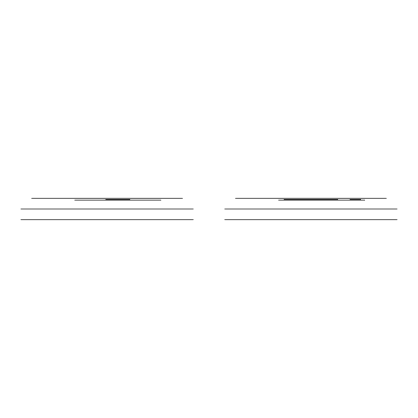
<?xml version="1.0" encoding="UTF-8"?>
<svg xmlns="http://www.w3.org/2000/svg" width="418" height="418" viewBox="0 0 418 418"><rect width="100%" height="100%" fill="white"/><g stroke="black" fill="none" stroke-linecap="round" stroke-linejoin="round"><path stroke-width="0.63" d="M31.674 198.226L182.483 198.226M235.517 198.226L386.326 198.226M105.733 199.574L129.967 199.574M283.994 199.574L337.854 199.574M349.97 199.574L360.744 199.574M74.759 200.112L160.94 200.112M278.607 200.112L364.783 200.112M20.9 209L193.257 209M224.743 209L397.1 209M20.9 219.774L193.257 219.774M224.743 219.774L397.1 219.774"/></g></svg>
